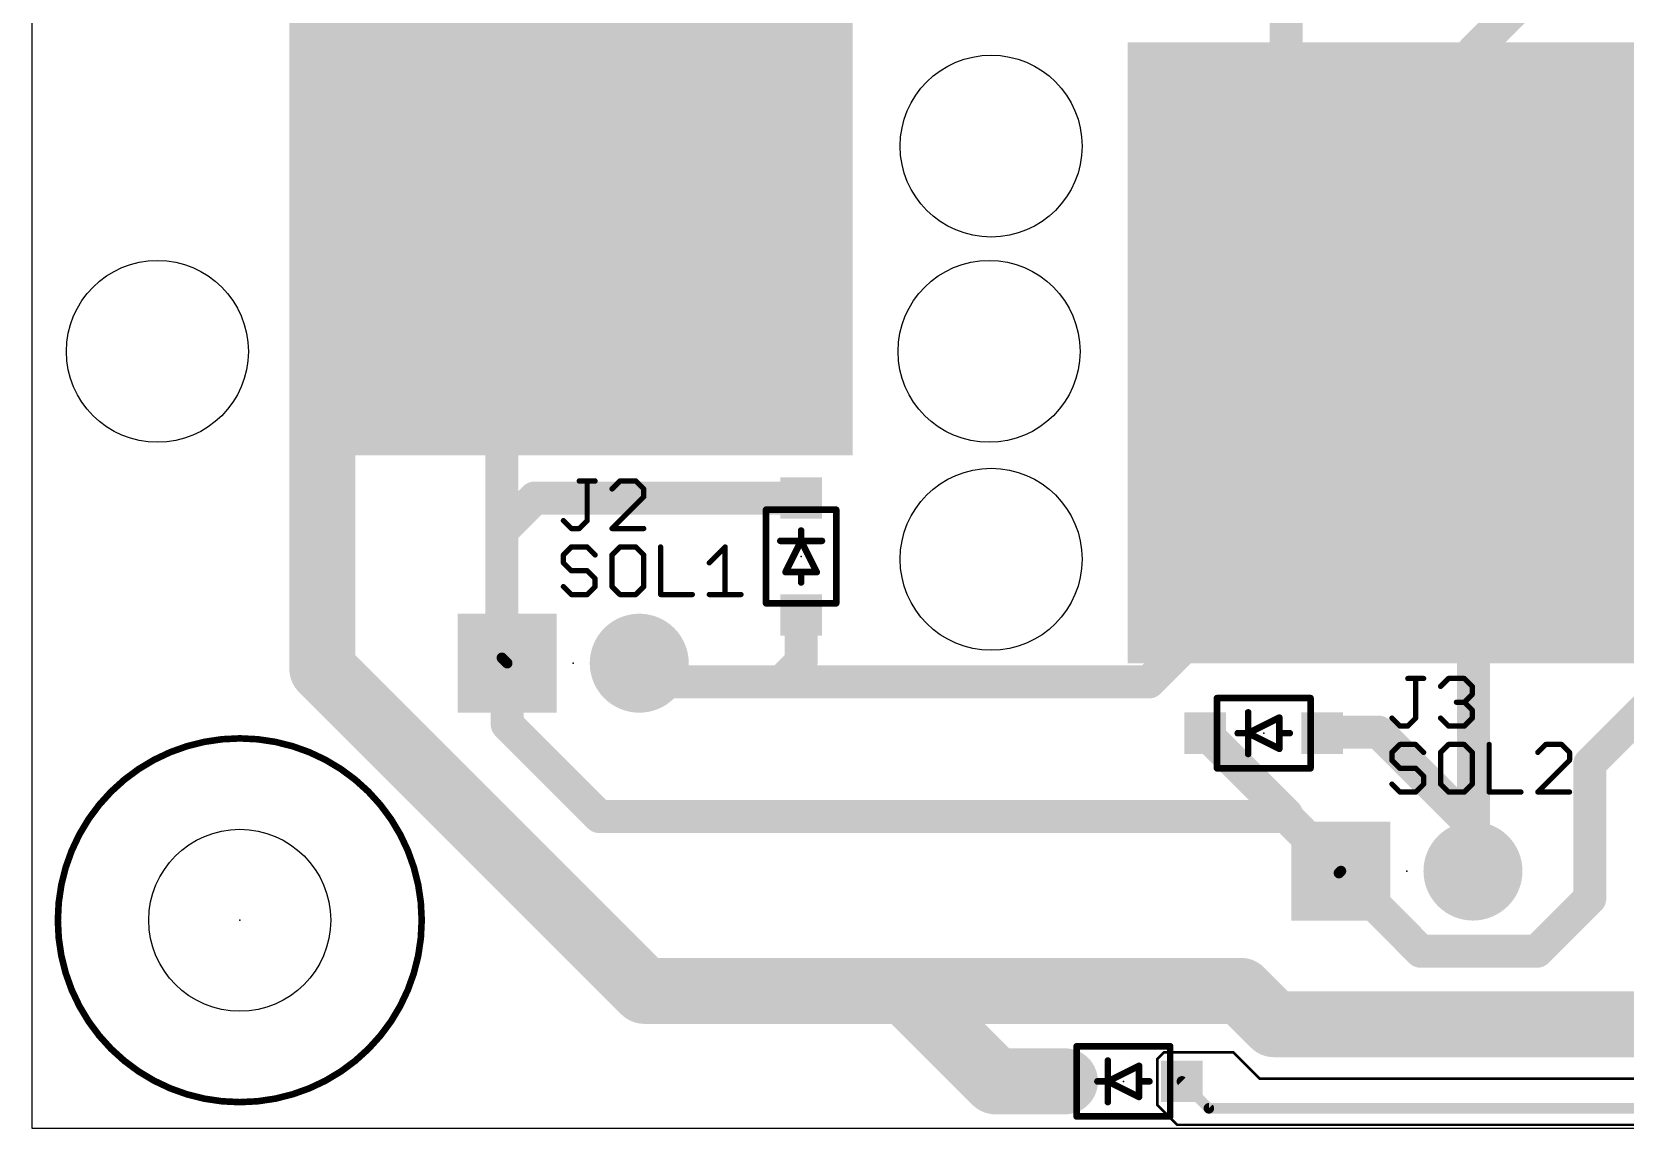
# Model space of a CAD drawing. Extents: x 0 to 77, y 0 to 34.
# Drawn here: x 0 to 30.65, y 0 to 21.1 of the extents above; entities that cross this region are included whole.
import ezdxf

# ---------------------------------------------------------------- set-up
doc = ezdxf.new("R2010")
doc.units = 0
for name, color, linetype in [('1', 22, 'CONTINUOUS'), ('17', 82, 'CONTINUOUS'), ('20', 7, 'CONTINUOUS'), ('21', 253, 'CONTINUOUS'), ('23', 7, 'CONTINUOUS'), ('25', 253, 'CONTINUOUS'), ('27', 253, 'CONTINUOUS'), ('39', 22, 'CONTINUOUS'), ('40', 175, 'CONTINUOUS'), ('51', 253, 'CONTINUOUS')]:
    doc.layers.add(name, color=color, linetype=linetype)

# ---------------------------------------------------------------- blocks, each defined once
blk = doc.blocks.new('RECT')
blk.add_solid([(-0.5, -0.5), (0.5, -0.5), (-0.5, 0.5), (0.5, 0.5)])
blk = doc.blocks.new('SQUAREP')
blk.add_solid([(-0.5, -0.5), (0.5, -0.5), (-0.5, 0.5), (0.5, 0.5)])
blk = doc.blocks.new('ROUNDP')
at = {"const_width": 0.5}
blk.add_lwpolyline([(0, -0.25, 1), (0, 0.25, 1), (0, -0.25)], format="xyb", dxfattribs=at)

msp = doc.modelspace()

# ---------------------------------------------------------------- linework, layer by layer
at = {"layer": '1'}
for points, const_width in [([(33.6296, 26.6192), (27.7368, 20.7264)], 0.635), ([(5.588, 23.9268), (5.588, 8.8392)], 1.27), ([(8.9916, 23.7236), (8.9916, 19.2532)], 0.635), ([(24.13, 22.7584), (24.13, 17.9324)], 0.635), ([(27.7368, 20.7264), (27.7368, 5.7912)], 0.635), ([(8.9916, 19.2532), (9.0424, 19.2024)], 0.635), ([(9.0424, 19.2024), (9.0424, 11.4935)], 0.635), ([(24.13, 17.9324), (24.1808, 17.8816)], 0.635), ([(24.1808, 17.8816), (24.1808, 11.2776)], 0.635), ([(9.6739, 12.125), (9.0424, 11.4935)], 0.635), ([(14.8, 12.125), (9.6739, 12.125)], 0.635), ([(9.0424, 11.4935), (9.0424, 9.0496)], 0.635), ([(24.1808, 11.2776), (21.4884, 8.5852)], 0.635), ([(14.8, 9.875), (14.8, 8.9707)], 0.635), ([(5.588, 8.8392), (11.7856, 2.6416)], 1.27), ([(9.1452, 8.9468), (9.1452, 7.7712)], 0.635), ([(11.684, 8.948), (11.6852, 8.9468)], 0.635), ([(12.0468, 8.5852), (11.6852, 8.9468)], 0.635), ([(14.8, 8.9707), (14.4145, 8.5852)], 0.635), ([(9.0424, 9.0496), (9.1452, 8.9468)], 0.2032), ([(14.4145, 8.5852), (12.0468, 8.5852)], 0.635), ([(21.4884, 8.5852), (14.4145, 8.5852)], 0.635), ([(31.1404, 8.1788), (29.972, 7.0104)], 0.635), ([(9.1452, 7.7712), (10.922, 5.9944)], 0.635), ([(24.1376, 6.0374), (22.575, 7.6)], 0.635), ([(24.845, 7.62), (24.825, 7.6)], 0.635), ([(25.908, 7.62), (24.845, 7.62)], 0.635), ([(27.7368, 5.7912), (25.908, 7.62)], 0.635), ([(29.972, 7.0104), (29.972, 4.4196)], 0.635), ([(10.922, 5.9944), (24.1376, 5.9944)], 0.635), ([(24.1376, 5.9944), (24.1376, 6.0374)], 0.635), ([(24.1376, 5.9944), (25.1852, 4.9468)], 0.635), ([(27.7368, 4.9584), (27.7368, 5.7912)], 0.635), ([(26.4744, 3.6576), (25.1852, 4.9468)], 0.635), ([(27.7368, 4.9584), (27.7252, 4.9468)], 0.635), ([(25.146, 4.9076), (25.1852, 4.9468)], 0.2032), ([(29.972, 4.4196), (28.956, 3.4036)], 0.635), ([(26.4744, 3.6576), (26.4744, 3.65)], 0.635), ([(26.4744, 3.65), (26.7208, 3.4036)], 0.635), ([(26.7208, 3.4036), (28.956, 3.4036)], 0.635), ([(11.7856, 2.6416), (16.8, 2.6416)], 1.27), ([(16.8, 2.6416), (23.2584, 2.6416)], 1.27), ([(18.5416, 0.9), (16.8, 2.6416)], 1.27), ([(23.2584, 2.6416), (23.9, 2)], 1.27), ([(23.9, 2), (33.35, 2)], 1.27), ([(19.875, 0.9), (18.5416, 0.9)], 1.27), ([(21.6535, 1.3335), (21.7805, 1.4605)], 0.0508), ([(21.6535, 0.4445), (21.6535, 1.3335)], 0.0508), ([(21.7805, 1.4605), (23.114, 1.4605)], 0.0508), ([(23.114, 1.4605), (23.622, 0.9525)], 0.0508), ([(22.644, 0.381), (22.125, 0.9)], 0.2032), ([(23.622, 0.9525), (32.7025, 0.9525)], 0.0508), ([(22.0345, 0.0635), (21.6535, 0.4445)], 0.0508), ([(34.925, 0.381), (22.644, 0.381)], 0.2032), ([(35.941, 0.0635), (22.0345, 0.0635)], 0.0508)]:
    msp.add_lwpolyline(points, dxfattribs=dict(at, const_width=const_width))
for points, const_width in [([(27.6245, 20.8387, 1), (27.8491, 20.6141)], 0.3175), ([(27.8956, 20.7264, 1), (27.5781, 20.7264)], 0.3175), ([(9.1039, 19.3655, 1), (8.8793, 19.1409)], 0.3175), ([(8.8329, 19.2532, 1), (9.1503, 19.2532)], 0.3175), ([(9.2012, 19.2024, 1), (8.8837, 19.2024)], 0.3175), ([(8.9301, 19.0901, 1), (9.1547, 19.3147)], 0.3175), ([(24.2423, 18.0447, 1), (24.0177, 17.8201)], 0.3175), ([(23.9713, 17.9324, 1), (24.2888, 17.9324)], 0.3175), ([(24.3396, 17.8816, 1), (24.0221, 17.8816)], 0.3175), ([(24.0685, 17.7693, 1), (24.2931, 17.9939)], 0.3175), ([(9.6739, 12.2837, 1), (9.6739, 11.9663)], 0.3175), ([(9.7862, 12.0127, 1), (9.5616, 12.2373)], 0.3175), ([(14.8, 11.9663, 1), (14.8, 12.2837)], 0.3175), ([(8.9301, 11.6058, 1), (9.1547, 11.3812)], 0.3175), ([(9.2012, 11.4935, 1), (8.8837, 11.4935)], 0.3175), ([(8.8837, 11.4935, 1), (9.2012, 11.4935)], 0.3175), ([(24.0221, 11.2776, 1), (24.3396, 11.2776)], 0.3175), ([(24.2931, 11.1653, 1), (24.0685, 11.3899)], 0.3175), ([(14.9588, 9.875, 1), (14.6413, 9.875)], 0.3175), ([(5.8125, 9.0637, 1), (5.3635, 8.6147)], 0.635), ([(8.8837, 9.0496, 1), (9.2012, 9.0496)], 0.3175), ([(9.304, 8.9468, 1), (8.9865, 8.9468)], 0.3175), ([(11.7963, 9.0603, 1), (11.5717, 8.8357)], 0.3175), ([(11.7975, 9.0591, 1), (11.5729, 8.8345)], 0.3175), ([(11.5729, 8.8345, 1), (11.7975, 9.0591)], 0.3175), ([(14.9123, 8.8584, 1), (14.6877, 9.083)], 0.3175), ([(5.2705, 8.8392, 1), (5.9055, 8.8392)], 0.635), ([(9.0783, 9.0855, 1), (9.0065, 9.0137)], 0.1016), ([(9.1093, 8.9109, 1), (9.1811, 8.9827)], 0.1016), ([(12.0468, 8.7439, 1), (12.0468, 8.4265)], 0.3175), ([(14.4145, 8.7439, 1), (14.4145, 8.4265)], 0.3175), ([(14.4145, 8.4265, 1), (14.4145, 8.7439)], 0.3175), ([(14.6413, 8.9707, 1), (14.9588, 8.9707)], 0.3175), ([(21.4884, 8.4265, 1), (21.4884, 8.7439)], 0.3175), ([(11.9345, 8.4729, 1), (12.1591, 8.6975)], 0.3175), ([(14.3022, 8.6975, 1), (14.5268, 8.4729)], 0.3175), ([(21.3761, 8.6975, 1), (21.6007, 8.4729)], 0.3175), ([(9.2575, 7.8835, 1), (9.0329, 7.6589)], 0.3175), ([(8.9865, 7.7712, 1), (9.304, 7.7712)], 0.3175), ([(22.6873, 7.7123, 1), (22.4627, 7.4877)], 0.3175), ([(24.7127, 7.7123, 1), (24.9373, 7.4877)], 0.3175), ([(24.845, 7.7788, 1), (24.845, 7.4612)], 0.3175), ([(24.9573, 7.5077, 1), (24.7327, 7.7323)], 0.3175), ([(26.0203, 7.7323, 1), (25.7957, 7.5077)], 0.3175), ([(25.908, 7.4612, 1), (25.908, 7.7788)], 0.3175), ([(29.8597, 7.1227, 1), (30.0843, 6.8981)], 0.3175), ([(30.1308, 7.0104, 1), (29.8133, 7.0104)], 0.3175), ([(10.922, 6.1532, 1), (10.922, 5.8357)], 0.3175), ([(10.8097, 5.8821, 1), (11.0343, 6.1067)], 0.3175), ([(24.2499, 6.1067, 1), (24.0253, 5.8821)], 0.3175), ([(24.2964, 6.0374, 1), (23.9789, 6.0374)], 0.3175), ([(23.9789, 5.9944, 1), (24.2964, 5.9944)], 0.3175), ([(24.0253, 5.9251, 1), (24.2499, 6.1497)], 0.3175), ([(24.1376, 5.8357, 1), (24.1376, 6.1532)], 0.3175), ([(27.8956, 5.7912, 1), (27.5781, 5.7912)], 0.3175), ([(27.5781, 5.7912, 1), (27.8956, 5.7912)], 0.3175), ([(27.6245, 5.6789, 1), (27.8491, 5.9035)], 0.3175), ([(25.2975, 5.0591, 1), (25.0729, 4.8345)], 0.3175), ([(25.0729, 4.8345, 1), (25.2975, 5.0591)], 0.3175), ([(27.6129, 5.0591, 1), (27.8375, 4.8345)], 0.3175), ([(27.8491, 4.8461, 1), (27.6245, 5.0707)], 0.3175), ([(25.1101, 4.9435, 1), (25.1819, 4.8717)], 0.1016), ([(25.2211, 4.9109, 1), (25.1493, 4.9827)], 0.1016), ([(27.5781, 4.9584, 1), (27.8956, 4.9584)], 0.3175), ([(30.0843, 4.3073, 1), (29.8597, 4.5319)], 0.3175), ([(29.8133, 4.4196, 1), (30.1308, 4.4196)], 0.3175), ([(26.5867, 3.7623, 1), (26.3621, 3.5377)], 0.3175), ([(26.6332, 3.6576, 1), (26.3157, 3.6576)], 0.3175), ([(26.3157, 3.65, 1), (26.6332, 3.65)], 0.3175), ([(26.3621, 3.5453, 1), (26.5867, 3.7699)], 0.3175), ([(26.7208, 3.5623, 1), (26.7208, 3.2449)], 0.3175), ([(28.956, 3.2449, 1), (28.956, 3.5623)], 0.3175), ([(26.6085, 3.2913, 1), (26.8331, 3.5159)], 0.3175), ([(28.8437, 3.5159, 1), (29.0683, 3.2913)], 0.3175), ([(11.7856, 2.9591, 1), (11.7856, 2.3241)], 0.635), ([(11.5611, 2.4171, 1), (12.0101, 2.8661)], 0.635), ([(16.8, 2.9591, 1), (16.8, 2.3241)], 0.635), ([(17.0245, 2.8661, 1), (16.5755, 2.4171)], 0.635), ([(16.8, 2.3241, 1), (16.8, 2.9591)], 0.635), ([(23.4829, 2.8661, 1), (23.0339, 2.4171)], 0.635), ([(23.2584, 2.3241, 1), (23.2584, 2.9591)], 0.635), ([(23.9, 2.3175, 1), (23.9, 1.6825)], 0.635), ([(23.6755, 1.7755, 1), (24.1245, 2.2245)], 0.635), ([(18.5416, 1.2175, 1), (18.5416, 0.5825)], 0.635), ([(19.875, 0.5825, 1), (19.875, 1.2175)], 0.635), ([(18.3171, 0.6755, 1), (18.7661, 1.1245)], 0.635), ([(21.6662, 1.3335, 1), (21.6408, 1.3335)], 0.0254), ([(21.6445, 1.3425, 1), (21.6625, 1.3245)], 0.0254), ([(21.7805, 1.4732, 1), (21.7805, 1.4478)], 0.0254), ([(21.7895, 1.4515, 1), (21.7715, 1.4695)], 0.0254), ([(23.123, 1.4695, 1), (23.105, 1.4515)], 0.0254), ([(23.114, 1.4478, 1), (23.114, 1.4732)], 0.0254), ([(22.1609, 0.9359, 1), (22.0891, 0.8641)], 0.1016), ([(23.622, 0.9652, 1), (23.622, 0.9398)], 0.0254), ([(23.613, 0.9435, 1), (23.631, 0.9615)], 0.0254), ([(21.6625, 0.4535, 1), (21.6445, 0.4355)], 0.0254), ([(21.6408, 0.4445, 1), (21.6662, 0.4445)], 0.0254), ([(22.644, 0.4318, 1), (22.644, 0.3302)], 0.1016), ([(22.6081, 0.3451, 1), (22.6799, 0.4169)], 0.1016), ([(22.0345, 0.0762, 1), (22.0345, 0.0508)], 0.0254), ([(22.0255, 0.0545, 1), (22.0435, 0.0725)], 0.0254)]:
    msp.add_lwpolyline(points, format="xyb", dxfattribs=dict(at, const_width=const_width))
at = {"layer": '20'}
for p, q in [((0, 34), (0, 0)), ((0, 0), (77, 0))]:
    msp.add_line(p, q, dxfattribs=at)
for centre in [(18.4552, 18.8968), (2.4152, 14.9468), (18.4152, 14.9468), (18.4552, 10.9468), (4, 4)]:
    msp.add_circle(centre, 1.75, dxfattribs=at)
at = {"layer": '21', "const_width": 0.0635}
for points in [[(14.1568, 11.9, 1), (14.0932, 11.9)], [(14.125, 11.9318, 1), (14.125, 11.8682)], [(14.2, 11.8682, 1), (14.2, 11.9318)], [(15.4, 11.9318, 1), (15.4, 11.8682)], [(15.5068, 11.9, 1), (15.4433, 11.9)], [(15.475, 11.8682, 1), (15.475, 11.9318)], [(14.4, 11.3318, 1), (14.4, 11.2683)], [(14.8318, 11.5, 1), (14.7683, 11.5)], [(14.8, 11.3318, 1), (14.8, 11.2683)], [(14.8284, 11.3142, 1), (14.7716, 11.2858)], [(14.8284, 11.2858, 1), (14.7716, 11.3142)], [(14.8, 11.2683, 1), (14.8, 11.3318)], [(15.2, 11.2683, 1), (15.2, 11.3318)], [(14.7683, 11.3, 1), (14.8318, 11.3)], [(14.5, 10.7318, 1), (14.5, 10.6683)], [(14.4716, 10.7142, 1), (14.5284, 10.6858)], [(14.8, 10.7318, 1), (14.8, 10.6683)], [(14.8318, 10.7, 1), (14.7683, 10.7)], [(14.8, 10.6683, 1), (14.8, 10.7318)], [(15.0716, 10.6858, 1), (15.1284, 10.7142)], [(15.1, 10.6683, 1), (15.1, 10.7318)], [(14.7683, 10.5, 1), (14.8318, 10.5)], [(14.125, 10.1318, 1), (14.125, 10.0682)], [(14.0932, 10.1, 1), (14.1568, 10.1)], [(14.2, 10.0682, 1), (14.2, 10.1318)], [(15.4, 10.1318, 1), (15.4, 10.0682)], [(15.4433, 10.1, 1), (15.5068, 10.1)], [(15.475, 10.0682, 1), (15.475, 10.1318)], [(22.8, 8.3068, 1), (22.8, 8.2432)], [(22.8317, 8.275, 1), (22.7683, 8.275)], [(24.6318, 8.275, 1), (24.5683, 8.275)], [(24.6, 8.2432, 1), (24.6, 8.3068)], [(22.7683, 8.2, 1), (22.8317, 8.2)], [(23.4318, 8, 1), (23.3683, 8)], [(24.5683, 8.2, 1), (24.6318, 8.2)], [(23.2, 7.6318, 1), (23.2, 7.5683)], [(23.4142, 7.6284, 1), (23.3858, 7.5716)], [(23.4318, 7.6, 1), (23.3683, 7.6)], [(23.4, 7.5683, 1), (23.4, 7.6318)], [(24, 7.6318, 1), (24, 7.5683)], [(24.0317, 7.9, 1), (23.9683, 7.9)], [(24.0317, 7.6, 1), (23.9683, 7.6)], [(24.0142, 7.8716, 1), (23.9858, 7.9284)], [(24.2, 7.5683, 1), (24.2, 7.6318)], [(23.3858, 7.6284, 1), (23.4142, 7.5716)], [(23.3683, 7.6, 1), (23.4318, 7.6)], [(23.9683, 7.6, 1), (24.0317, 7.6)], [(23.9858, 7.2716, 1), (24.0142, 7.3284)], [(22.8317, 7, 1), (22.7683, 7)], [(23.3683, 7.2, 1), (23.4318, 7.2)], [(23.9683, 7.3, 1), (24.0317, 7.3)], [(24.6318, 7, 1), (24.5683, 7)], [(22.8, 6.9568, 1), (22.8, 6.8933)], [(22.7683, 6.925, 1), (22.8317, 6.925)], [(24.5683, 6.925, 1), (24.6318, 6.925)], [(24.6, 6.8933, 1), (24.6, 6.9568)], [(20.1, 1.6068, 1), (20.1, 1.5433)], [(20.1318, 1.575, 1), (20.0683, 1.575)], [(21.9318, 1.575, 1), (21.8683, 1.575)], [(21.9, 1.5433, 1), (21.9, 1.6068)], [(20.0683, 1.5, 1), (20.1318, 1.5)], [(20.7317, 1.3, 1), (20.6683, 1.3)], [(21.3317, 1.2, 1), (21.2683, 1.2)], [(21.3142, 1.1716, 1), (21.2858, 1.2284)], [(21.8683, 1.5, 1), (21.9318, 1.5)], [(20.5, 0.9318, 1), (20.5, 0.8682)], [(20.7317, 0.9, 1), (20.6683, 0.9)], [(20.7142, 0.9284, 1), (20.6858, 0.8716)], [(20.6858, 0.9284, 1), (20.7142, 0.8716)], [(20.6683, 0.9, 1), (20.7317, 0.9)], [(20.7, 0.8682, 1), (20.7, 0.9318)], [(21.3, 0.9318, 1), (21.3, 0.8682)], [(21.3317, 0.9, 1), (21.2683, 0.9)], [(21.2683, 0.9, 1), (21.3317, 0.9)], [(21.5, 0.8682, 1), (21.5, 0.9318)], [(21.2683, 0.6, 1), (21.3317, 0.6)], [(21.2858, 0.5716, 1), (21.3142, 0.6284)], [(20.1318, 0.3, 1), (20.0683, 0.3)], [(20.6683, 0.5, 1), (20.7317, 0.5)], [(21.9318, 0.3, 1), (21.8683, 0.3)], [(20.1, 0.2568, 1), (20.1, 0.1933)], [(20.0683, 0.225, 1), (20.1318, 0.225)], [(21.8683, 0.225, 1), (21.9318, 0.225)], [(21.9, 0.1933, 1), (21.9, 0.2568)]]:
    msp.add_lwpolyline(points, format="xyb", dxfattribs=at)
at = {"layer": '21', "const_width": 0.127}
for points in [[(14.125, 10.1), (14.125, 11.9)], [(14.125, 11.9), (14.2, 11.9)], [(15.4, 11.9), (15.475, 11.9)], [(15.475, 11.9), (15.475, 10.1)], [(14.8, 11.3), (14.4, 11.3)], [(14.8, 11.3), (14.5, 10.7)], [(14.8, 11.3), (14.8, 11.5)], [(15.2, 11.3), (14.8, 11.3)], [(15.1, 10.7), (14.8, 11.3)], [(14.5, 10.7), (14.8, 10.7)], [(14.8, 10.7), (15.1, 10.7)], [(14.8, 10.7), (14.8, 10.5)], [(14.2, 10.1), (14.125, 10.1)], [(15.475, 10.1), (15.4, 10.1)], [(22.8, 8.2), (22.8, 8.275)], [(22.8, 8.275), (24.6, 8.275)], [(24.6, 8.275), (24.6, 8.2)], [(23.4, 8), (23.4, 7.6)], [(23.4, 7.6), (23.2, 7.6)], [(24, 7.9), (23.4, 7.6)], [(23.4, 7.6), (23.4, 7.2)], [(23.4, 7.6), (24, 7.3)], [(24, 7.6), (24, 7.9)], [(24, 7.3), (24, 7.6)], [(24, 7.6), (24.2, 7.6)], [(22.8, 6.925), (22.8, 7)], [(24.6, 7), (24.6, 6.925)], [(24.6, 6.925), (22.8, 6.925)], [(20.1, 1.5), (20.1, 1.575)], [(20.1, 1.575), (21.9, 1.575)], [(21.9, 1.575), (21.9, 1.5)], [(20.7, 1.3), (20.7, 0.9)], [(21.3, 1.2), (20.7, 0.9)], [(21.3, 0.9), (21.3, 1.2)], [(20.7, 0.9), (20.5, 0.9)], [(20.7, 0.9), (20.7, 0.5)], [(20.7, 0.9), (21.3, 0.6)], [(21.3, 0.6), (21.3, 0.9)], [(21.3, 0.9), (21.5, 0.9)], [(20.1, 0.225), (20.1, 0.3)], [(21.9, 0.3), (21.9, 0.225)], [(21.9, 0.225), (20.1, 0.225)]]:
    msp.add_lwpolyline(points, dxfattribs=at)
at = {"layer": '23'}
for p in [(14.8, 11), (10.4152, 8.9468), (23.7, 7.6), (26.4552, 4.9468), (4, 4), (21, 0.9)]:
    msp.add_point(p, dxfattribs=at)
at = {"layer": '25', "const_width": 0.1016}
for points in [[(10.5311, 12.4528), (10.8361, 12.4528)], [(10.6836, 11.6901), (10.6836, 12.4528)], [(11.314, 12.4528), (11.1615, 12.3003)], [(11.6191, 12.4528), (11.314, 12.4528)], [(11.7716, 12.3003), (11.6191, 12.4528)], [(11.7716, 12.1477), (11.7716, 12.3003)], [(11.1615, 11.5376), (11.7716, 12.1477)], [(10.226, 11.6901), (10.3785, 11.5376)], [(10.5311, 11.5376), (10.6836, 11.6901)], [(10.3785, 11.5376), (10.5311, 11.5376)], [(11.7716, 11.5376), (11.1615, 11.5376)], [(26.4711, 8.6528), (26.7761, 8.6528)], [(26.6236, 7.8901), (26.6236, 8.6528)], [(27.1015, 8.5003), (27.254, 8.6528)], [(27.254, 8.6528), (27.5591, 8.6528)], [(27.5591, 8.6528), (27.7116, 8.5003)], [(27.7116, 8.3477), (27.5591, 8.1952)], [(27.7116, 8.5003), (27.7116, 8.3477)], [(27.5591, 8.1952), (27.4066, 8.1952)], [(27.5591, 8.1952), (27.7116, 8.0427)], [(27.7116, 8.0427), (27.7116, 7.8901)], [(26.166, 7.8901), (26.3185, 7.7376)], [(26.3185, 7.7376), (26.4711, 7.7376)], [(26.4711, 7.7376), (26.6236, 7.8901)], [(27.254, 7.7376), (27.1015, 7.8901)], [(27.5591, 7.7376), (27.254, 7.7376)], [(27.7116, 7.8901), (27.5591, 7.7376)]]:
    msp.add_lwpolyline(points, dxfattribs=at)
at = {"layer": '25', "const_width": 0.0508}
for points in [[(10.5311, 12.4782, 1), (10.5311, 12.4274)], [(10.709, 12.4528, 1), (10.6582, 12.4528)], [(10.8361, 12.4274, 1), (10.8361, 12.4782)], [(11.1436, 12.3182, 1), (11.1795, 12.2823)], [(11.314, 12.4782, 1), (11.314, 12.4274)], [(11.332, 12.4348, 1), (11.2961, 12.4707)], [(11.6371, 12.4707, 1), (11.6011, 12.4348)], [(11.6191, 12.4274, 1), (11.6191, 12.4782)], [(11.797, 12.3003, 1), (11.7462, 12.3003)], [(11.7537, 12.2823, 1), (11.7896, 12.3182)], [(11.7462, 12.1477, 1), (11.797, 12.1477)], [(11.7896, 12.1298, 1), (11.7537, 12.1657)], [(10.244, 11.7081, 1), (10.208, 11.6722)], [(10.6582, 11.6901, 1), (10.709, 11.6901)], [(10.7016, 11.6722, 1), (10.6656, 11.7081)], [(10.3785, 11.563, 1), (10.3785, 11.5122)], [(10.3606, 11.5196, 1), (10.3965, 11.5556)], [(10.5131, 11.5556, 1), (10.549, 11.5196)], [(10.5311, 11.5122, 1), (10.5311, 11.563)], [(11.1615, 11.563, 1), (11.1615, 11.5122)], [(11.1436, 11.5556, 1), (11.1795, 11.5196)], [(11.7716, 11.5122, 1), (11.7716, 11.563)], [(26.4711, 8.6782, 1), (26.4711, 8.6274)], [(26.649, 8.6528, 1), (26.5982, 8.6528)], [(26.7761, 8.6274, 1), (26.7761, 8.6782)], [(27.254, 8.6782, 1), (27.254, 8.6274)], [(27.272, 8.6348, 1), (27.2361, 8.6707)], [(27.5771, 8.6707, 1), (27.5411, 8.6348)], [(27.5591, 8.6274, 1), (27.5591, 8.6782)], [(27.0836, 8.5182, 1), (27.1195, 8.4823)], [(27.737, 8.5003, 1), (27.6862, 8.5003)], [(27.6862, 8.3477, 1), (27.737, 8.3477)], [(27.6937, 8.4823, 1), (27.7296, 8.5182)], [(27.7296, 8.3298, 1), (27.6937, 8.3657)], [(27.4066, 8.2206, 1), (27.4066, 8.1698)], [(27.5771, 8.2132, 1), (27.5411, 8.1772)], [(27.5411, 8.2132, 1), (27.5771, 8.1772)], [(27.5591, 8.1698, 1), (27.5591, 8.2206)], [(27.737, 8.0427, 1), (27.6862, 8.0427)], [(27.6937, 8.0247, 1), (27.7296, 8.0606)], [(26.184, 7.9081, 1), (26.148, 7.8722)], [(26.3185, 7.763, 1), (26.3185, 7.7122)], [(26.3006, 7.7196, 1), (26.3365, 7.7556)], [(26.4531, 7.7556, 1), (26.489, 7.7196)], [(26.4711, 7.7122, 1), (26.4711, 7.763)], [(26.5982, 7.8901, 1), (26.649, 7.8901)], [(26.6416, 7.8722, 1), (26.6056, 7.9081)], [(27.1195, 7.9081, 1), (27.0836, 7.8722)], [(27.254, 7.763, 1), (27.254, 7.7122)], [(27.2361, 7.7196, 1), (27.272, 7.7556)], [(27.5411, 7.7556, 1), (27.5771, 7.7196)], [(27.5591, 7.7122, 1), (27.5591, 7.763)], [(27.6862, 7.8901, 1), (27.737, 7.8901)], [(27.7296, 7.8722, 1), (27.6937, 7.9081)]]:
    msp.add_lwpolyline(points, format="xyb", dxfattribs=at)
at = {"layer": '27', "const_width": 0.1016}
for points in [[(10.3785, 11.1828), (10.226, 11.0303)], [(10.226, 11.0303), (10.226, 10.8777)], [(10.6836, 11.1828), (10.3785, 11.1828)], [(10.8361, 11.0303), (10.6836, 11.1828)], [(11.314, 11.1828), (11.1615, 11.0303)], [(11.1615, 11.0303), (11.1615, 10.4201)], [(11.6191, 11.1828), (11.314, 11.1828)], [(11.7716, 11.0303), (11.6191, 11.1828)], [(11.7716, 10.4201), (11.7716, 11.0303)], [(12.097, 11.1828), (12.097, 10.2676)], [(13.0326, 10.8777), (13.3376, 11.1828)], [(13.3376, 11.1828), (13.3376, 10.2676)], [(10.226, 10.8777), (10.3785, 10.7252)], [(10.3785, 10.7252), (10.6836, 10.7252)], [(10.6836, 10.7252), (10.8361, 10.5727)], [(10.3785, 10.2676), (10.226, 10.4201)], [(10.8361, 10.4201), (10.6836, 10.2676)], [(10.8361, 10.5727), (10.8361, 10.4201)], [(11.1615, 10.4201), (11.314, 10.2676)], [(11.6191, 10.2676), (11.7716, 10.4201)], [(10.6836, 10.2676), (10.3785, 10.2676)], [(11.314, 10.2676), (11.6191, 10.2676)], [(12.097, 10.2676), (12.7072, 10.2676)], [(13.0326, 10.2676), (13.6427, 10.2676)], [(26.3185, 7.3828), (26.166, 7.2303)], [(26.6236, 7.3828), (26.3185, 7.3828)], [(26.7761, 7.2303), (26.6236, 7.3828)], [(27.254, 7.3828), (27.1015, 7.2303)], [(27.5591, 7.3828), (27.254, 7.3828)], [(27.7116, 7.2303), (27.5591, 7.3828)], [(28.037, 7.3828), (28.037, 6.4676)], [(29.1251, 7.3828), (28.9726, 7.2303)], [(29.4301, 7.3828), (29.1251, 7.3828)], [(29.5827, 7.2303), (29.4301, 7.3828)], [(26.166, 7.2303), (26.166, 7.0777)], [(26.166, 7.0777), (26.3185, 6.9252)], [(27.1015, 7.2303), (27.1015, 6.6201)], [(27.7116, 6.6201), (27.7116, 7.2303)], [(28.9726, 6.4676), (29.5827, 7.0777)], [(29.5827, 7.0777), (29.5827, 7.2303)], [(26.3185, 6.9252), (26.6236, 6.9252)], [(26.6236, 6.9252), (26.7761, 6.7727)], [(26.7761, 6.7727), (26.7761, 6.6201)], [(26.3185, 6.4676), (26.166, 6.6201)], [(26.6236, 6.4676), (26.3185, 6.4676)], [(26.7761, 6.6201), (26.6236, 6.4676)], [(27.1015, 6.6201), (27.254, 6.4676)], [(27.254, 6.4676), (27.5591, 6.4676)], [(27.5591, 6.4676), (27.7116, 6.6201)], [(28.037, 6.4676), (28.6472, 6.4676)], [(29.5827, 6.4676), (28.9726, 6.4676)]]:
    msp.add_lwpolyline(points, dxfattribs=at)
at = {"layer": '27', "const_width": 0.0508}
for points in [[(10.2514, 11.0303, 1), (10.2006, 11.0303)], [(10.208, 11.0482, 1), (10.244, 11.0123)], [(10.3785, 11.2082, 1), (10.3785, 11.1574)], [(10.3965, 11.1648, 1), (10.3606, 11.2007)], [(10.7016, 11.2007, 1), (10.6656, 11.1648)], [(10.6836, 11.1574, 1), (10.6836, 11.2082)], [(10.8182, 11.0123, 1), (10.8541, 11.0482)], [(11.1869, 11.0303, 1), (11.1361, 11.0303)], [(11.1436, 11.0482, 1), (11.1795, 11.0123)], [(11.314, 11.2082, 1), (11.314, 11.1574)], [(11.332, 11.1648, 1), (11.2961, 11.2007)], [(11.6371, 11.2007, 1), (11.6011, 11.1648)], [(11.6191, 11.1574, 1), (11.6191, 11.2082)], [(11.797, 11.0303, 1), (11.7462, 11.0303)], [(11.7537, 11.0123, 1), (11.7896, 11.0482)], [(12.1224, 11.1828, 1), (12.0716, 11.1828)], [(13.363, 11.1828, 1), (13.3122, 11.1828)], [(13.3556, 11.1648, 1), (13.3197, 11.2007)], [(10.244, 10.8957, 1), (10.208, 10.8598)], [(10.2006, 10.8777, 1), (10.2514, 10.8777)], [(10.3785, 10.7506, 1), (10.3785, 10.6998)], [(10.3606, 10.7072, 1), (10.3965, 10.7432)], [(10.7016, 10.7432, 1), (10.6656, 10.7072)], [(10.6836, 10.6998, 1), (10.6836, 10.7506)], [(13.0146, 10.8957, 1), (13.0505, 10.8598)], [(10.244, 10.4381, 1), (10.208, 10.4022)], [(10.8615, 10.5727, 1), (10.8107, 10.5727)], [(10.8107, 10.4201, 1), (10.8615, 10.4201)], [(10.8182, 10.5547, 1), (10.8541, 10.5906)], [(10.8541, 10.4022, 1), (10.8182, 10.4381)], [(11.1361, 10.4201, 1), (11.1869, 10.4201)], [(11.1795, 10.4381, 1), (11.1436, 10.4022)], [(11.7462, 10.4201, 1), (11.797, 10.4201)], [(11.7896, 10.4022, 1), (11.7537, 10.4381)], [(10.3785, 10.293, 1), (10.3785, 10.2422)], [(10.3606, 10.2496, 1), (10.3965, 10.2856)], [(10.6656, 10.2856, 1), (10.7016, 10.2496)], [(10.6836, 10.2422, 1), (10.6836, 10.293)], [(11.314, 10.293, 1), (11.314, 10.2422)], [(11.2961, 10.2496, 1), (11.332, 10.2856)], [(11.6011, 10.2856, 1), (11.6371, 10.2496)], [(11.6191, 10.2422, 1), (11.6191, 10.293)], [(12.097, 10.293, 1), (12.097, 10.2422)], [(12.0716, 10.2676, 1), (12.1224, 10.2676)], [(12.7072, 10.2422, 1), (12.7072, 10.293)], [(13.0326, 10.293, 1), (13.0326, 10.2422)], [(13.3122, 10.2676, 1), (13.363, 10.2676)], [(13.6427, 10.2422, 1), (13.6427, 10.293)], [(26.3185, 7.4082, 1), (26.3185, 7.3574)], [(26.3365, 7.3648, 1), (26.3006, 7.4007)], [(26.6416, 7.4007, 1), (26.6056, 7.3648)], [(26.6236, 7.3574, 1), (26.6236, 7.4082)], [(27.254, 7.4082, 1), (27.254, 7.3574)], [(27.272, 7.3648, 1), (27.2361, 7.4007)], [(27.5771, 7.4007, 1), (27.5411, 7.3648)], [(27.5591, 7.3574, 1), (27.5591, 7.4082)], [(28.0624, 7.3828, 1), (28.0116, 7.3828)], [(29.1251, 7.4082, 1), (29.1251, 7.3574)], [(29.143, 7.3648, 1), (29.1071, 7.4007)], [(29.4481, 7.4007, 1), (29.4122, 7.3648)], [(29.4301, 7.3574, 1), (29.4301, 7.4082)], [(26.1914, 7.2303, 1), (26.1406, 7.2303)], [(26.148, 7.2482, 1), (26.184, 7.2123)], [(26.184, 7.0957, 1), (26.148, 7.0598)], [(26.1406, 7.0777, 1), (26.1914, 7.0777)], [(26.7582, 7.2123, 1), (26.7941, 7.2482)], [(27.1269, 7.2303, 1), (27.0761, 7.2303)], [(27.0836, 7.2482, 1), (27.1195, 7.2123)], [(27.737, 7.2303, 1), (27.6862, 7.2303)], [(27.6937, 7.2123, 1), (27.7296, 7.2482)], [(28.9546, 7.2482, 1), (28.9905, 7.2123)], [(29.6081, 7.2303, 1), (29.5573, 7.2303)], [(29.5573, 7.0777, 1), (29.6081, 7.0777)], [(29.5647, 7.2123, 1), (29.6006, 7.2482)], [(29.6006, 7.0598, 1), (29.5647, 7.0957)], [(26.3185, 6.9506, 1), (26.3185, 6.8998)], [(26.3006, 6.9072, 1), (26.3365, 6.9432)], [(26.6416, 6.9432, 1), (26.6056, 6.9072)], [(26.6236, 6.8998, 1), (26.6236, 6.9506)], [(26.8015, 6.7727, 1), (26.7507, 6.7727)], [(26.7582, 6.7547, 1), (26.7941, 6.7906)], [(26.184, 6.6381, 1), (26.148, 6.6022)], [(26.3185, 6.493, 1), (26.3185, 6.4422)], [(26.3006, 6.4496, 1), (26.3365, 6.4856)], [(26.6056, 6.4856, 1), (26.6416, 6.4496)], [(26.6236, 6.4422, 1), (26.6236, 6.493)], [(26.7507, 6.6201, 1), (26.8015, 6.6201)], [(26.7941, 6.6022, 1), (26.7582, 6.6381)], [(27.0761, 6.6201, 1), (27.1269, 6.6201)], [(27.1195, 6.6381, 1), (27.0836, 6.6022)], [(27.254, 6.493, 1), (27.254, 6.4422)], [(27.2361, 6.4496, 1), (27.272, 6.4856)], [(27.5411, 6.4856, 1), (27.5771, 6.4496)], [(27.5591, 6.4422, 1), (27.5591, 6.493)], [(27.6862, 6.6201, 1), (27.737, 6.6201)], [(27.7296, 6.6022, 1), (27.6937, 6.6381)], [(28.037, 6.493, 1), (28.037, 6.4422)], [(28.0116, 6.4676, 1), (28.0624, 6.4676)], [(28.6472, 6.4422, 1), (28.6472, 6.493)], [(28.9546, 6.4856, 1), (28.9905, 6.4496)], [(28.9726, 6.493, 1), (28.9726, 6.4422)], [(29.5827, 6.4422, 1), (29.5827, 6.493)]]:
    msp.add_lwpolyline(points, format="xyb", dxfattribs=at)
at = {"layer": '39', "const_width": 0.127}
msp.add_lwpolyline([(4, 0.5, 1), (4, 7.5, 1), (4, 0.5)], format="xyb", dxfattribs=at)
at = {"layer": '40', "const_width": 0.127}
msp.add_lwpolyline([(4, 0.5, 1), (4, 7.5, 1), (4, 0.5)], format="xyb", dxfattribs=at)
at = {"layer": '51', "const_width": 0.0635}
for points in [[(14.125, 11.9318, 1), (14.125, 11.8682)], [(14.1568, 11.9, 1), (14.0932, 11.9)], [(15.5068, 11.9, 1), (15.4433, 11.9)], [(15.475, 11.8682, 1), (15.475, 11.9318)], [(14.125, 10.1318, 1), (14.125, 10.0682)], [(14.0932, 10.1, 1), (14.1568, 10.1)], [(15.4433, 10.1, 1), (15.5068, 10.1)], [(15.475, 10.0682, 1), (15.475, 10.1318)], [(22.8, 8.3068, 1), (22.8, 8.2432)], [(22.8317, 8.275, 1), (22.7683, 8.275)], [(24.6318, 8.275, 1), (24.5683, 8.275)], [(24.6, 8.2432, 1), (24.6, 8.3068)], [(22.8, 6.9568, 1), (22.8, 6.8933)], [(22.7683, 6.925, 1), (22.8317, 6.925)], [(24.5683, 6.925, 1), (24.6318, 6.925)], [(24.6, 6.8933, 1), (24.6, 6.9568)], [(20.1, 1.6068, 1), (20.1, 1.5433)], [(20.1318, 1.575, 1), (20.0683, 1.575)], [(21.9318, 1.575, 1), (21.8683, 1.575)], [(21.9, 1.5433, 1), (21.9, 1.6068)], [(20.1, 0.2568, 1), (20.1, 0.1933)], [(20.0683, 0.225, 1), (20.1318, 0.225)], [(21.8683, 0.225, 1), (21.9318, 0.225)], [(21.9, 0.1933, 1), (21.9, 0.2568)]]:
    msp.add_lwpolyline(points, format="xyb", dxfattribs=at)
at = {"layer": '51', "const_width": 0.127}
for points in [[(14.125, 11.9), (15.475, 11.9)], [(14.125, 10.1), (14.125, 11.9)], [(15.475, 11.9), (15.475, 10.1)], [(15.475, 10.1), (14.125, 10.1)], [(22.8, 6.925), (22.8, 8.275)], [(22.8, 8.275), (24.6, 8.275)], [(24.6, 8.275), (24.6, 6.925)], [(24.6, 6.925), (22.8, 6.925)], [(20.1, 0.225), (20.1, 1.575)], [(20.1, 1.575), (21.9, 1.575)], [(21.9, 1.575), (21.9, 0.225)], [(21.9, 0.225), (20.1, 0.225)]]:
    msp.add_lwpolyline(points, dxfattribs=at)

# ---------------------------------------------------------------- block references
at = {"layer": '1', "xscale": 0.8, "yscale": 0.8, "rotation": 270}
for p in [(14.8, 12.125), (14.8, 9.875)]:
    msp.add_blockref('RECT', p, dxfattribs=at)
at = {"layer": '1', "xscale": 0.8, "yscale": 0.8}
for p in [(22.575, 7.6), (24.825, 7.6), (19.875, 0.9), (22.125, 0.9)]:
    msp.add_blockref('RECT', p, dxfattribs=at)
at = {"layer": '17', "xscale": 1.905, "yscale": 1.905}
for name, p in [('SQUAREP', (9.1452, 8.9468)), ('SQUAREP', (9.1452, 8.9468)), ('ROUNDP', (11.6852, 8.9468)), ('ROUNDP', (11.6852, 8.9468)), ('SQUAREP', (25.1852, 4.9468)), ('SQUAREP', (25.1852, 4.9468)), ('ROUNDP', (27.7252, 4.9468)), ('ROUNDP', (27.7252, 4.9468))]:
    msp.add_blockref(name, p, dxfattribs=at)
at = {"layer": '39', "xscale": 10.75, "yscale": 11.95}
for p in [(10.4152, 18.9218), (26.4552, 14.9218)]:
    msp.add_blockref('RECT', p, dxfattribs=at)

doc.saveas('drawing.dxf')
